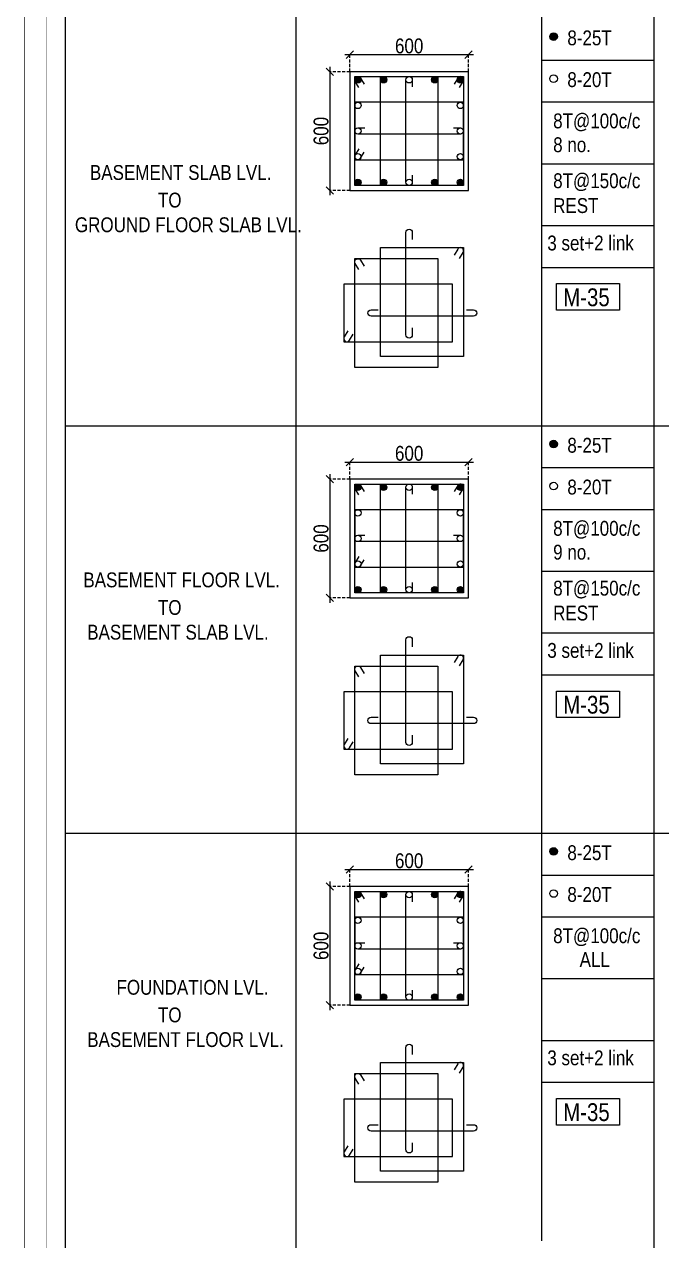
# Model space of a CAD drawing. Header units: millimetres. Extents: x 1112055 to 3390982, y -148532 to 766891.
# Drawn here: x 2210079 to 2222956, y 516358 to 540958 of the extents above; entities that cross this region are included whole.
import ezdxf
from ezdxf.enums import TextEntityAlignment as Align

# ---------------------------------------------------------------- set-up
doc = ezdxf.new("R2010")
doc.units = ezdxf.units.MM
doc.header["$PDMODE"] = 35
doc.header["$PDSIZE"] = -25
doc.linetypes.add('DASHED2', pattern=[0.375, 0.25, -0.125])
doc.linetypes.add('Hidden', pattern=[9.525, 6.35, -3.175])
for name, color, linetype, lineweight in [('B COL. SIZE DIM', 220, 'Continuous', 25), ('B COLSCH', 204, 'Continuous', 20), ('B COLUMN', 1, 'Hidden', 9), ('B STEEL', 34, 'Continuous', 15), ('B TITLE BLOCK', 250, 'Continuous', 0)]:
    doc.layers.add(name, color=color, linetype=linetype, lineweight=lineweight)
doc.layers.add('B TEXT', color=7, linetype='Continuous')
doc.styles.add('dim inside', font='romans.shx', dxfattribs={"width": 0.8, "height": 125})
doc.styles.add('SWINC', font='swissc.ttf')
doc.dimstyles.new('dim inside', dxfattribs={"dimtxt": 125, "dimasz": 100, "dimexe": 0, "dimexo": 0, "dimgap": 10, "dimtad": 0, "dimdec": 0, "dimzin": 0, "dimdsep": 46, "dimtxsty": 'dim inside', "dimblk": 'SMALL', "dimcen": 0.09, "dimadec": 0, "dimazin": 0, "dimtfac": 1, "dimtdec": 0, "dimtofl": 0, "dimtmove": 0, "dimatfit": 3, "dimfxl": 1, "dimtolj": 1, "dimtzin": 0, "dimarcsym": 2})

# ---------------------------------------------------------------- blocks, each defined once
blk = doc.blocks.new('_Oblique')
at = {"color": 0, "linetype": 'ByBlock', "lineweight": -2}
blk.add_line((-0.5, -0.5), (0.5, 0.5), dxfattribs=at)
blk = doc.blocks.new('*D3422')
at = {"layer": 'B COL. SIZE DIM', "color": 250, "lineweight": 9, "ltscale": 250, "transparency": 16777216}
blk.add_line((2216554, 523865), (2219154, 523865), dxfattribs=at)
at = {"layer": 'B COL. SIZE DIM', "color": 250, "linetype": 'DASHED2', "lineweight": 9, "ltscale": 250, "transparency": 16777216}
for p, q in [((2216654, 523521), (2216654, 523865)), ((2219054, 523521), (2219054, 523865))]:
    blk.add_line(p, q, dxfattribs=at)
at = {"layer": 'Defpoints', "color": 0, "transparency": 16777216}
for p in [(2219054, 523865), (2216654, 523521), (2219054, 523521)]:
    blk.add_point(p, dxfattribs=at)
at = {"layer": 'B COL. SIZE DIM', "color": 250, "lineweight": 9, "transparency": 16777216, "xscale": 150, "yscale": 150, "zscale": 150, "rotation": 180}
blk.add_blockref('_Oblique', (2216654, 523865), dxfattribs=at)
at = {"layer": 'B COL. SIZE DIM', "color": 250, "lineweight": 9, "transparency": 16777216, "xscale": 150, "yscale": 150, "zscale": 150}
blk.add_blockref('_Oblique', (2219054, 523865), dxfattribs=at)
at = {"layer": 'B COL. SIZE DIM', "color": 6, "transparency": 16777216, "insert": (2217854, 524040), "char_height": 300, "attachment_point": 5, "style": 'SWINC'}
blk.add_mtext('\\A1;600', dxfattribs=at)
blk = doc.blocks.new('*D3423')
at = {"layer": 'B COL. SIZE DIM', "color": 250, "lineweight": 9, "ltscale": 250, "transparency": 16777216}
blk.add_line((2216250, 523621), (2216250, 521021), dxfattribs=at)
at = {"layer": 'B COL. SIZE DIM', "color": 250, "linetype": 'DASHED2', "lineweight": 9, "ltscale": 250, "transparency": 16777216}
for p, q in [((2216654, 523521), (2216250, 523521)), ((2216654, 521121), (2216250, 521121))]:
    blk.add_line(p, q, dxfattribs=at)
at = {"layer": 'Defpoints', "color": 0, "transparency": 16777216}
for p in [(2216654, 523521), (2216250, 521121), (2216654, 521121)]:
    blk.add_point(p, dxfattribs=at)
at = {"layer": 'B COL. SIZE DIM', "color": 250, "lineweight": 9, "transparency": 16777216, "xscale": 150, "yscale": 150, "zscale": 150}
for p, rotation in [((2216250, 523521), 90), ((2216250, 521121), 270)]:
    blk.add_blockref('_Oblique', p, dxfattribs=dict(at, rotation=rotation))
at = {"layer": 'B COL. SIZE DIM', "color": 6, "transparency": 16777216, "insert": (2216075, 522321), "char_height": 300, "attachment_point": 5, "rotation": 90, "style": 'SWINC'}
blk.add_mtext('\\A1;600', dxfattribs=at)
blk = doc.blocks.new('*D3424')
at = {"layer": 'B COL. SIZE DIM', "color": 250, "lineweight": 9, "ltscale": 250, "transparency": 16777216}
blk.add_line((2216554, 532105), (2219154, 532105), dxfattribs=at)
at = {"layer": 'B COL. SIZE DIM', "color": 250, "linetype": 'DASHED2', "lineweight": 9, "ltscale": 250, "transparency": 16777216}
for p, q in [((2216654, 531760), (2216654, 532105)), ((2219054, 531760), (2219054, 532105))]:
    blk.add_line(p, q, dxfattribs=at)
at = {"layer": 'Defpoints', "color": 0, "transparency": 16777216}
for p in [(2219054, 532105), (2216654, 531760), (2219054, 531760)]:
    blk.add_point(p, dxfattribs=at)
at = {"layer": 'B COL. SIZE DIM', "color": 250, "lineweight": 9, "transparency": 16777216, "xscale": 150, "yscale": 150, "zscale": 150, "rotation": 180}
blk.add_blockref('_Oblique', (2216654, 532105), dxfattribs=at)
at = {"layer": 'B COL. SIZE DIM', "color": 250, "lineweight": 9, "transparency": 16777216, "xscale": 150, "yscale": 150, "zscale": 150}
blk.add_blockref('_Oblique', (2219054, 532105), dxfattribs=at)
at = {"layer": 'B COL. SIZE DIM', "color": 6, "transparency": 16777216, "insert": (2217854, 532280), "char_height": 300, "attachment_point": 5, "style": 'SWINC'}
blk.add_mtext('\\A1;600', dxfattribs=at)
blk = doc.blocks.new('*D3425')
at = {"layer": 'B COL. SIZE DIM', "color": 250, "lineweight": 9, "ltscale": 250, "transparency": 16777216}
blk.add_line((2216250, 531860), (2216250, 529260), dxfattribs=at)
at = {"layer": 'B COL. SIZE DIM', "color": 250, "linetype": 'DASHED2', "lineweight": 9, "ltscale": 250, "transparency": 16777216}
for p, q in [((2216654, 531760), (2216250, 531760)), ((2216654, 529360), (2216250, 529360))]:
    blk.add_line(p, q, dxfattribs=at)
at = {"layer": 'Defpoints', "color": 0, "transparency": 16777216}
for p in [(2216654, 531760), (2216250, 529360), (2216654, 529360)]:
    blk.add_point(p, dxfattribs=at)
at = {"layer": 'B COL. SIZE DIM', "color": 250, "lineweight": 9, "transparency": 16777216, "xscale": 150, "yscale": 150, "zscale": 150}
for p, rotation in [((2216250, 531760), 90), ((2216250, 529360), 270)]:
    blk.add_blockref('_Oblique', p, dxfattribs=dict(at, rotation=rotation))
at = {"layer": 'B COL. SIZE DIM', "color": 6, "transparency": 16777216, "insert": (2216075, 530560), "char_height": 300, "attachment_point": 5, "rotation": 90, "style": 'SWINC'}
blk.add_mtext('\\A1;600', dxfattribs=at)
blk = doc.blocks.new('*D3426')
at = {"layer": 'B COL. SIZE DIM', "color": 250, "lineweight": 9, "ltscale": 250, "transparency": 16777216}
blk.add_line((2216554, 540345), (2219154, 540345), dxfattribs=at)
at = {"layer": 'B COL. SIZE DIM', "color": 250, "linetype": 'DASHED2', "lineweight": 9, "ltscale": 250, "transparency": 16777216}
for p, q in [((2216654, 540000), (2216654, 540345)), ((2219054, 540000), (2219054, 540345))]:
    blk.add_line(p, q, dxfattribs=at)
at = {"layer": 'Defpoints', "color": 0, "transparency": 16777216}
for p in [(2219054, 540345), (2216654, 540000), (2219054, 540000)]:
    blk.add_point(p, dxfattribs=at)
at = {"layer": 'B COL. SIZE DIM', "color": 250, "lineweight": 9, "transparency": 16777216, "xscale": 150, "yscale": 150, "zscale": 150, "rotation": 180}
blk.add_blockref('_Oblique', (2216654, 540345), dxfattribs=at)
at = {"layer": 'B COL. SIZE DIM', "color": 250, "lineweight": 9, "transparency": 16777216, "xscale": 150, "yscale": 150, "zscale": 150}
blk.add_blockref('_Oblique', (2219054, 540345), dxfattribs=at)
at = {"layer": 'B COL. SIZE DIM', "color": 6, "transparency": 16777216, "insert": (2217854, 540520), "char_height": 300, "attachment_point": 5, "style": 'SWINC'}
blk.add_mtext('\\A1;600', dxfattribs=at)
blk = doc.blocks.new('*D3427')
at = {"layer": 'B COL. SIZE DIM', "color": 250, "lineweight": 9, "ltscale": 250, "transparency": 16777216}
blk.add_line((2216250, 540100), (2216250, 537500), dxfattribs=at)
at = {"layer": 'B COL. SIZE DIM', "color": 250, "linetype": 'DASHED2', "lineweight": 9, "ltscale": 250, "transparency": 16777216}
for p, q in [((2216654, 540000), (2216250, 540000)), ((2216654, 537600), (2216250, 537600))]:
    blk.add_line(p, q, dxfattribs=at)
at = {"layer": 'Defpoints', "color": 0, "transparency": 16777216}
for p in [(2216654, 540000), (2216250, 537600), (2216654, 537600)]:
    blk.add_point(p, dxfattribs=at)
at = {"layer": 'B COL. SIZE DIM', "color": 250, "lineweight": 9, "transparency": 16777216, "xscale": 150, "yscale": 150, "zscale": 150}
for p, rotation in [((2216250, 540000), 90), ((2216250, 537600), 270)]:
    blk.add_blockref('_Oblique', p, dxfattribs=dict(at, rotation=rotation))
at = {"layer": 'B COL. SIZE DIM', "color": 6, "transparency": 16777216, "insert": (2216075, 538800), "char_height": 300, "attachment_point": 5, "rotation": 90, "style": 'SWINC'}
blk.add_mtext('\\A1;600', dxfattribs=at)

msp = doc.modelspace()

# ---------------------------------------------------------------- hatches: boundary and pattern name
at = {"layer": 'B STEEL', "lineweight": 9, "ltscale": 0.5}
h = msp.add_hatch(color=34, dxfattribs=at)
edge = h.paths.add_edge_path()
edge.add_arc((2220772, 540709.4), 76.8, 0, 360)
h = msp.add_hatch(color=34, dxfattribs=at)
edge = h.paths.add_edge_path()
edge.add_arc((2216817.6, 539836.2), 64, 0, 360)
at = {"layer": 'B STEEL'}
h = msp.add_hatch(color=34, dxfattribs=at)
edge = h.paths.add_edge_path()
edge.add_arc((2217335.6, 539836.2), 64, 0, 360)
h = msp.add_hatch(color=34, dxfattribs=at)
edge = h.paths.add_edge_path()
edge.add_arc((2218371.6, 539836.2), 64, 0, 360)
at = {"layer": 'B STEEL', "lineweight": 9, "ltscale": 0.5}
h = msp.add_hatch(color=34, dxfattribs=at)
edge = h.paths.add_edge_path()
edge.add_arc((2218889.6, 539836.2), 64, 180, 540, ccw=False)
h = msp.add_hatch(color=34, dxfattribs=at)
edge = h.paths.add_edge_path()
edge.add_arc((2216817.6, 537764.2), 64, 0, 360, ccw=False)
at = {"layer": 'B STEEL'}
h = msp.add_hatch(color=34, dxfattribs=at)
edge = h.paths.add_edge_path()
edge.add_arc((2217335.6, 537764.2), 64, 0, 360)
h = msp.add_hatch(color=34, dxfattribs=at)
edge = h.paths.add_edge_path()
edge.add_arc((2218371.6, 537764.2), 64, 0, 360)
at = {"layer": 'B STEEL', "lineweight": 9, "ltscale": 0.5}
h = msp.add_hatch(color=34, dxfattribs=at)
edge = h.paths.add_edge_path()
edge.add_arc((2218889.6, 537764.2), 64, -180, 180)
h = msp.add_hatch(color=34, dxfattribs=at)
edge = h.paths.add_edge_path()
edge.add_arc((2220772, 532469.5), 76.8, 0, 360)
h = msp.add_hatch(color=34, dxfattribs=at)
edge = h.paths.add_edge_path()
edge.add_arc((2216817.6, 531596.3), 64, 0, 360)
at = {"layer": 'B STEEL'}
h = msp.add_hatch(color=34, dxfattribs=at)
edge = h.paths.add_edge_path()
edge.add_arc((2217335.6, 531596.3), 64, 0, 360)
h = msp.add_hatch(color=34, dxfattribs=at)
edge = h.paths.add_edge_path()
edge.add_arc((2218371.6, 531596.3), 64, 0, 360)
at = {"layer": 'B STEEL', "lineweight": 9, "ltscale": 0.5}
h = msp.add_hatch(color=34, dxfattribs=at)
edge = h.paths.add_edge_path()
edge.add_arc((2218889.6, 531596.3), 64, 180, 540, ccw=False)
h = msp.add_hatch(color=34, dxfattribs=at)
edge = h.paths.add_edge_path()
edge.add_arc((2216817.6, 529524.4), 64, 0, 360, ccw=False)
at = {"layer": 'B STEEL'}
h = msp.add_hatch(color=34, dxfattribs=at)
edge = h.paths.add_edge_path()
edge.add_arc((2217335.6, 529524.4), 64, 0, 360)
h = msp.add_hatch(color=34, dxfattribs=at)
edge = h.paths.add_edge_path()
edge.add_arc((2218371.6, 529524.4), 64, 0, 360)
at = {"layer": 'B STEEL', "lineweight": 9, "ltscale": 0.5}
h = msp.add_hatch(color=34, dxfattribs=at)
edge = h.paths.add_edge_path()
edge.add_arc((2218889.6, 529524.4), 64, -180, 180)
h = msp.add_hatch(color=34, dxfattribs=at)
edge = h.paths.add_edge_path()
edge.add_arc((2220772, 524229.7), 76.8, 0, 360)
h = msp.add_hatch(color=34, dxfattribs=at)
edge = h.paths.add_edge_path()
edge.add_arc((2216817.6, 523356.5), 64, 0, 360)
at = {"layer": 'B STEEL'}
h = msp.add_hatch(color=34, dxfattribs=at)
edge = h.paths.add_edge_path()
edge.add_arc((2217335.6, 523356.5), 64, 0, 360)
h = msp.add_hatch(color=34, dxfattribs=at)
edge = h.paths.add_edge_path()
edge.add_arc((2218371.6, 523356.5), 64, 0, 360)
at = {"layer": 'B STEEL', "lineweight": 9, "ltscale": 0.5}
h = msp.add_hatch(color=34, dxfattribs=at)
edge = h.paths.add_edge_path()
edge.add_arc((2218889.6, 523356.5), 64, 180, 540, ccw=False)
h = msp.add_hatch(color=34, dxfattribs=at)
edge = h.paths.add_edge_path()
edge.add_arc((2216817.6, 521284.5), 64, 0, 360, ccw=False)
at = {"layer": 'B STEEL'}
h = msp.add_hatch(color=34, dxfattribs=at)
edge = h.paths.add_edge_path()
edge.add_arc((2217335.6, 521284.5), 64, 0, 360)
h = msp.add_hatch(color=34, dxfattribs=at)
edge = h.paths.add_edge_path()
edge.add_arc((2218371.6, 521284.5), 64, 0, 360)
at = {"layer": 'B STEEL', "lineweight": 9, "ltscale": 0.5}
h = msp.add_hatch(color=34, dxfattribs=at)
edge = h.paths.add_edge_path()
edge.add_arc((2218889.6, 521284.5), 64, -180, 180)

# ---------------------------------------------------------------- linework, layer by layer
at = {"layer": 'B COLSCH', "color": 250, "lineweight": 0}
for p, q in [((2210905.9, 567116.2), (2210905.9, 507483)), ((2215566.5, 565797.2), (2215566.5, 507483)), ((2220525.7, 565797.2), (2220525.7, 516358.1)), ((2222800.1, 565797.2), (2222800.1, 507483)), ((2220525.7, 540232.7), (2222800.1, 540232.7)), ((2220525.7, 539387.7), (2222800.1, 539387.7)), ((2220525.7, 538137.9), (2222800.1, 538137.9)), ((2220525.7, 536888.1), (2222800.1, 536888.1)), ((2220525.7, 536043.2), (2222800.1, 536043.2)), ((2210905.9, 532837.8), (2340021.1, 532837.8)), ((2220525.7, 531992.8), (2222800.1, 531992.8)), ((2220525.7, 531147.8), (2222800.1, 531147.8)), ((2220525.7, 529898.1), (2222800.1, 529898.1)), ((2220525.7, 528648.3), (2222800.1, 528648.3)), ((2220525.7, 527803.3), (2222800.1, 527803.3)), ((2210905.9, 524598), (2340021.1, 524598)), ((2220525.7, 523753), (2222800.1, 523753)), ((2220525.7, 522908), (2222800.1, 522908)), ((2220525.7, 521658.2), (2222800.1, 521658.2)), ((2220525.7, 520408.5), (2222800.1, 520408.5)), ((2220525.7, 519563.5), (2222800.1, 519563.5))]:
    msp.add_line(p, q, dxfattribs=at)
at = {"layer": 'B COLUMN', "color": 1, "linetype": 'ByBlock', "lineweight": 20}
for points in [[(2216653.6, 537600.2), (2219053.6, 537600.2), (2219053.6, 540000.2), (2216653.6, 540000.2)], [(2216653.6, 529360.4), (2219053.6, 529360.4), (2219053.6, 531760.4), (2216653.6, 531760.4)], [(2216653.6, 521120.5), (2219053.6, 521120.5), (2219053.6, 523520.5), (2216653.6, 523520.5)]]:
    msp.add_lwpolyline(points, close=True, dxfattribs=at)
at = {"layer": 'B STEEL', "color": 34, "lineweight": 9, "ltscale": 0.5}
for points in [[(2216837.9, 539681.2), (2216763.1, 539802.6, -1), (2216872.1, 539869.7), (2216946.9, 539748.3)], [(2217917.6, 537906.9), (2217917.6, 537764.2, -1), (2217789.6, 537764.2), (2217789.6, 539836.2, -1), (2217917.6, 539836.2), (2217917.6, 539693.5)], [(2218869.3, 539681.2), (2218944.1, 539802.6, 1), (2218835, 539869.7), (2218760.3, 539748.3)], [(2218746.9, 538864.2), (2218889.6, 538864.2, -1), (2218889.6, 538736.2), (2216817.6, 538736.2, -1), (2216817.6, 538864.2), (2216960.2, 538864.2)], [(2216837.9, 538437.3), (2216763.1, 538315.8, 1), (2216872.1, 538248.7), (2216946.9, 538370.1)], [(2217917.6, 534819.4), (2217917.6, 534676.7, -1), (2217789.6, 534676.7), (2217789.6, 536748.7, -1), (2217917.6, 536748.7), (2217917.6, 536606.1)], [(2218869.3, 536223.4), (2218944.1, 536344.9, 1), (2218835, 536412), (2218760.3, 536290.5)], [(2216837.9, 536000.3), (2216763.1, 536121.8, -1), (2216872.1, 536188.9), (2216946.9, 536067.4)], [(2219012.5, 535183.4), (2219155.1, 535183.4, -1), (2219155.1, 535055.3), (2217083.2, 535055.3, -1), (2217083.2, 535183.4), (2217225.8, 535183.4)], [(2216616.6, 534756.4), (2216541.8, 534634.9, 1), (2216650.8, 534567.8), (2216725.6, 534689.3)], [(2216837.9, 531441.3), (2216763.1, 531562.8, -1), (2216872.1, 531629.9), (2216946.9, 531508.4)], [(2217917.6, 529667), (2217917.6, 529524.4, -1), (2217789.6, 529524.4), (2217789.6, 531596.3, -1), (2217917.6, 531596.3), (2217917.6, 531453.7)], [(2218869.3, 531441.3), (2218944.1, 531562.8, 1), (2218835, 531629.9), (2218760.3, 531508.4)], [(2218746.9, 530624.4), (2218889.6, 530624.4, -1), (2218889.6, 530496.3), (2216817.6, 530496.3, -1), (2216817.6, 530624.4), (2216960.2, 530624.4)], [(2216837.9, 530197.4), (2216763.1, 530075.9, 1), (2216872.1, 530008.8), (2216946.9, 530130.3)], [(2217917.6, 526579.5), (2217917.6, 526436.9, -1), (2217789.6, 526436.9), (2217789.6, 528508.9, -1), (2217917.6, 528508.9), (2217917.6, 528366.2)], [(2218869.3, 527983.5), (2218944.1, 528105, 1), (2218835, 528172.1), (2218760.3, 528050.6)], [(2216837.9, 527760.5), (2216763.1, 527881.9, -1), (2216872.1, 527949.1), (2216946.9, 527827.6)], [(2219012.5, 526943.5), (2219155.1, 526943.5, -1), (2219155.1, 526815.5), (2217083.2, 526815.5, -1), (2217083.2, 526943.5), (2217225.8, 526943.5)], [(2216616.6, 526516.6), (2216541.8, 526395.1, 1), (2216650.8, 526328), (2216725.6, 526449.5)], [(2216837.9, 523201.5), (2216763.1, 523322.9, -1), (2216872.1, 523390.1), (2216946.9, 523268.6)], [(2217917.6, 521427.2), (2217917.6, 521284.5, -1), (2217789.6, 521284.5), (2217789.6, 523356.5, -1), (2217917.6, 523356.5), (2217917.6, 523213.9)], [(2218869.3, 523201.5), (2218944.1, 523322.9, 1), (2218835, 523390.1), (2218760.3, 523268.6)], [(2218746.9, 522384.5), (2218889.6, 522384.5, -1), (2218889.6, 522256.5), (2216817.6, 522256.5, -1), (2216817.6, 522384.5), (2216960.2, 522384.5)], [(2216837.9, 521957.6), (2216763.1, 521836.1, 1), (2216872.1, 521769), (2216946.9, 521890.5)], [(2217917.6, 518339.7), (2217917.6, 518197, -1), (2217789.6, 518197), (2217789.6, 520269, -1), (2217917.6, 520269), (2217917.6, 520126.4)], [(2218869.3, 519743.7), (2218944.1, 519865.2, 1), (2218835, 519932.3), (2218760.3, 519810.8)], [(2216837.9, 519520.6), (2216763.1, 519642.1, -1), (2216872.1, 519709.2), (2216946.9, 519587.7)], [(2219012.5, 518703.7), (2219155.1, 518703.7, -1), (2219155.1, 518575.7), (2217083.2, 518575.7, -1), (2217083.2, 518703.7), (2217225.8, 518703.7)], [(2216616.6, 518276.7), (2216541.8, 518155.2, 1), (2216650.8, 518088.1), (2216725.6, 518209.6)]]:
    msp.add_lwpolyline(points, format="xyb", dxfattribs=at)
for points in [[(2218435.6, 539900.2), (2218435.6, 537700.2), (2216753.6, 537700.2), (2216753.6, 539900.2)], [(2218953.6, 539900.2), (2218953.6, 537700.2), (2217271.6, 537700.2), (2217271.6, 539900.2)], [(2216753.6, 538218.2), (2218953.6, 538218.2), (2218953.6, 539382.2), (2216753.6, 539382.2)], [(2218953.6, 536442.4), (2218953.6, 534242.4), (2217271.6, 534242.4), (2217271.6, 536442.4)], [(2218435.6, 536219.4), (2218435.6, 534019.4), (2216753.6, 534019.4), (2216753.6, 536219.4)], [(2216532.3, 534537.3), (2218732.3, 534537.3), (2218732.3, 535701.4), (2216532.3, 535701.4)], [(2218435.6, 531660.4), (2218435.6, 529460.4), (2216753.6, 529460.4), (2216753.6, 531660.4)], [(2218953.6, 531660.4), (2218953.6, 529460.4), (2217271.6, 529460.4), (2217271.6, 531660.4)], [(2216753.6, 529978.4), (2218953.6, 529978.4), (2218953.6, 531142.4), (2216753.6, 531142.4)], [(2218953.6, 528202.6), (2218953.6, 526002.6), (2217271.6, 526002.6), (2217271.6, 528202.6)], [(2218435.6, 527979.5), (2218435.6, 525779.5), (2216753.6, 525779.5), (2216753.6, 527979.5)], [(2216532.3, 526297.5), (2218732.3, 526297.5), (2218732.3, 527461.5), (2216532.3, 527461.5)], [(2218435.6, 523420.5), (2218435.6, 521220.5), (2216753.6, 521220.5), (2216753.6, 523420.5)], [(2218953.6, 523420.5), (2218953.6, 521220.5), (2217271.6, 521220.5), (2217271.6, 523420.5)], [(2216753.6, 521738.5), (2218953.6, 521738.5), (2218953.6, 522902.5), (2216753.6, 522902.5)], [(2218953.6, 519962.7), (2218953.6, 517762.7), (2217271.6, 517762.7), (2217271.6, 519962.7)], [(2218435.6, 519739.7), (2218435.6, 517539.7), (2216753.6, 517539.7), (2216753.6, 519739.7)], [(2216532.3, 518057.7), (2218732.3, 518057.7), (2218732.3, 519221.7), (2216532.3, 519221.7)]]:
    msp.add_lwpolyline(points, close=True, dxfattribs=at)
for centre, radius in [((2220772, 540709.4), 76.8), ((2216817.6, 539836.2), 64), ((2217335.6, 539836.2), 64), ((2217853.6, 539836.2), 64), ((2218371.6, 539836.2), 64), ((2218889.6, 539836.2), 64), ((2220772, 539859.1), 76.8), ((2216817.6, 539318.2), 64), ((2218889.6, 539318.2), 64), ((2216817.6, 538800.2), 64), ((2218889.6, 538800.2), 64), ((2216817.6, 538282.2), 64), ((2218889.6, 538282.2), 64), ((2216817.6, 537764.2), 64), ((2217335.6, 537764.2), 64), ((2217853.6, 537764.2), 64), ((2218371.6, 537764.2), 64), ((2218889.6, 537764.2), 64), ((2220772, 532469.5), 76.8), ((2216817.6, 531596.3), 64), ((2217335.6, 531596.3), 64), ((2217853.6, 531596.3), 64), ((2218371.6, 531596.3), 64), ((2218889.6, 531596.3), 64), ((2220772, 531619.3), 76.8), ((2216817.6, 531078.4), 64), ((2218889.6, 531078.4), 64), ((2216817.6, 530560.4), 64), ((2218889.6, 530560.4), 64), ((2216817.6, 530042.4), 64), ((2218889.6, 530042.4), 64), ((2216817.6, 529524.4), 64), ((2217335.6, 529524.4), 64), ((2217853.6, 529524.4), 64), ((2218371.6, 529524.4), 64), ((2218889.6, 529524.4), 64), ((2220772, 524229.7), 76.8), ((2216817.6, 523356.5), 64), ((2217335.6, 523356.5), 64), ((2217853.6, 523356.5), 64), ((2218371.6, 523356.5), 64), ((2218889.6, 523356.5), 64), ((2220772, 523379.4), 76.8), ((2216817.6, 522838.5), 64), ((2218889.6, 522838.5), 64), ((2216817.6, 522320.5), 64), ((2218889.6, 522320.5), 64), ((2216817.6, 521802.5), 64), ((2218889.6, 521802.5), 64), ((2216817.6, 521284.5), 64), ((2217335.6, 521284.5), 64), ((2217853.6, 521284.5), 64), ((2218371.6, 521284.5), 64), ((2218889.6, 521284.5), 64)]:
    msp.add_circle(centre, radius, dxfattribs=at)
at = {"layer": 'B TEXT', "color": 1}
for points in [[(2220829.3, 535714.1), (2222103.9, 535714.1), (2222103.9, 535176.1), (2220829.3, 535176.1)], [(2220829.3, 527474.3), (2222103.9, 527474.3), (2222103.9, 526936.3), (2220829.3, 526936.3)], [(2220829.3, 519234.4), (2222103.9, 519234.4), (2222103.9, 518696.5), (2220829.3, 518696.5)]]:
    msp.add_lwpolyline(points, close=True, dxfattribs=at)
at = {"layer": 'B TITLE BLOCK', "color": 1, "const_width": 10.1}
msp.add_lwpolyline([(2210083.7, 567938.4), (2210083.7, 488611.7), (2354234.1, 488611.7), (2354234.1, 567938.4)], close=True, dxfattribs=at)
at = {"layer": 'B TITLE BLOCK', "color": 250, "lineweight": 0, "const_width": 10.1}
msp.add_lwpolyline([(2210532.2, 567490), (2210532.2, 489060.2), (2353785.6, 489060.2), (2353785.6, 567490)], close=True, dxfattribs=at)

# ---------------------------------------------------------------- texts
at = {"layer": 'B TEXT', "style": 'SWINC'}
for s, p in [('8-25T', (2221050.5, 540534.8)), ('8-20T', (2221050.5, 539689.8)), ('8T@100c/c', (2220763.5, 538855)), ('8 no.', (2220763.5, 538373.2)), ('8T@150c/c', (2220763.5, 537645.1)), ('REST', (2220763.5, 537142.7)), ('3 set+2 link', (2220645.2, 536385.7)), ('8-25T', (2221050.5, 532295)), ('8-20T', (2221050.5, 531450)), ('8T@100c/c', (2220763.5, 530615.1)), ('9 no.', (2220763.5, 530133.4)), ('8T@150c/c', (2220763.5, 529405.2)), ('REST', (2220763.5, 528902.8)), ('3 set+2 link', (2220645.2, 528145.8)), ('8-25T', (2221050.5, 524055.1)), ('8-20T', (2221050.5, 523210.1)), ('8T@100c/c', (2220763.5, 522375.3)), ('ALL', (2221298.3, 521893.5)), ('3 set+2 link', (2220645.2, 519906))]:
    msp.add_text(s, height=300, dxfattribs=at).set_placement(p)
at = {"layer": 'B TEXT', "color": 1, "style": 'SWINC'}
for s, height, p in [('BASEMENT SLAB LVL.', 300, (2211403.5, 537722.1)), ('TO', 300, (2212777.8, 537164)), ('GROUND FLOOR SLAB LVL.', 300, (2211100.2, 536664.8)), ('M-35', 360, (2220966.7, 535149.6)), ('BASEMENT FLOOR LVL.', 300, (2211270.8, 529482.2)), ('TO', 300, (2212777.8, 528924.2)), ('BASEMENT SLAB LVL.', 300, (2211348.9, 528424.9)), ('M-35', 360, (2220966.7, 526909.8)), ('FOUNDATION LVL.', 300, (2211940.3, 521242.4)), ('TO', 300, (2212777.8, 520684.3)), ('BASEMENT FLOOR LVL.', 300, (2211348.9, 520185.1)), ('M-35', 360, (2220966.7, 518669.9))]:
    msp.add_text(s, height=height, dxfattribs=at).set_placement(p, align=Align.BOTTOM_LEFT)

# ---------------------------------------------------------------- dimensions: what is measured, and where the dimension line sits
at = {"layer": 'B COL. SIZE DIM', "color": 250, "ltscale": 250}
for base, p1, p2, picture, middle in [((2219053.6, 540345.2), (2216653.6, 540000.2), (2219053.6, 540000.2), '*D3426', (2217853.6, 540520.2)), ((2219053.6, 532105.3), (2216653.6, 531760.4), (2219053.6, 531760.4), '*D3424', (2217853.6, 532280.3)), ((2219053.6, 523865.5), (2216653.6, 523520.5), (2219053.6, 523520.5), '*D3422', (2217853.6, 524040.5))]:
    dim = msp.add_linear_dim(base=base, p1=p1, p2=p2, dimstyle='dim inside', override={"dimtxt": 300, "dimasz": 150, "dimgap": 25, "dimtad": 3, "dimlfac": 0.25, "dimtxsty": 'SWINC', "dimblk1": 'Oblique', "dimblk2": 'Oblique', "dimsah": 1, "dimdle": 100, "dimclrd": 250, "dimclre": 250, "dimclrt": 6, "dimfxl": 1000, "dimlwd": 9, "dimlwe": 9}, dxfattribs=at)
    dim.commit()
    dim.dimension.update_dxf_attribs({"geometry": picture, "text_midpoint": middle})
for base, p1, p2, picture, middle in [((2216249.7, 537600.2), (2216653.6, 540000.2), (2216653.6, 537600.2), '*D3427', (2216074.7, 538800.2)), ((2216249.7, 529360.4), (2216653.6, 531760.4), (2216653.6, 529360.4), '*D3425', (2216074.7, 530560.4)), ((2216249.7, 521120.5), (2216653.6, 523520.5), (2216653.6, 521120.5), '*D3423', (2216074.7, 522320.5))]:
    dim = msp.add_linear_dim(base=base, p1=p1, p2=p2, angle=90, dimstyle='dim inside', override={"dimtxt": 300, "dimasz": 150, "dimgap": 25, "dimtad": 3, "dimlfac": 0.25, "dimtxsty": 'SWINC', "dimblk1": 'Oblique', "dimblk2": 'Oblique', "dimsah": 1, "dimdle": 100, "dimclrd": 250, "dimclre": 250, "dimclrt": 6, "dimfxl": 1000, "dimlwd": 9, "dimlwe": 9}, dxfattribs=at)
    dim.commit()
    dim.dimension.update_dxf_attribs({"geometry": picture, "text_midpoint": middle})

doc.saveas('drawing.dxf')
